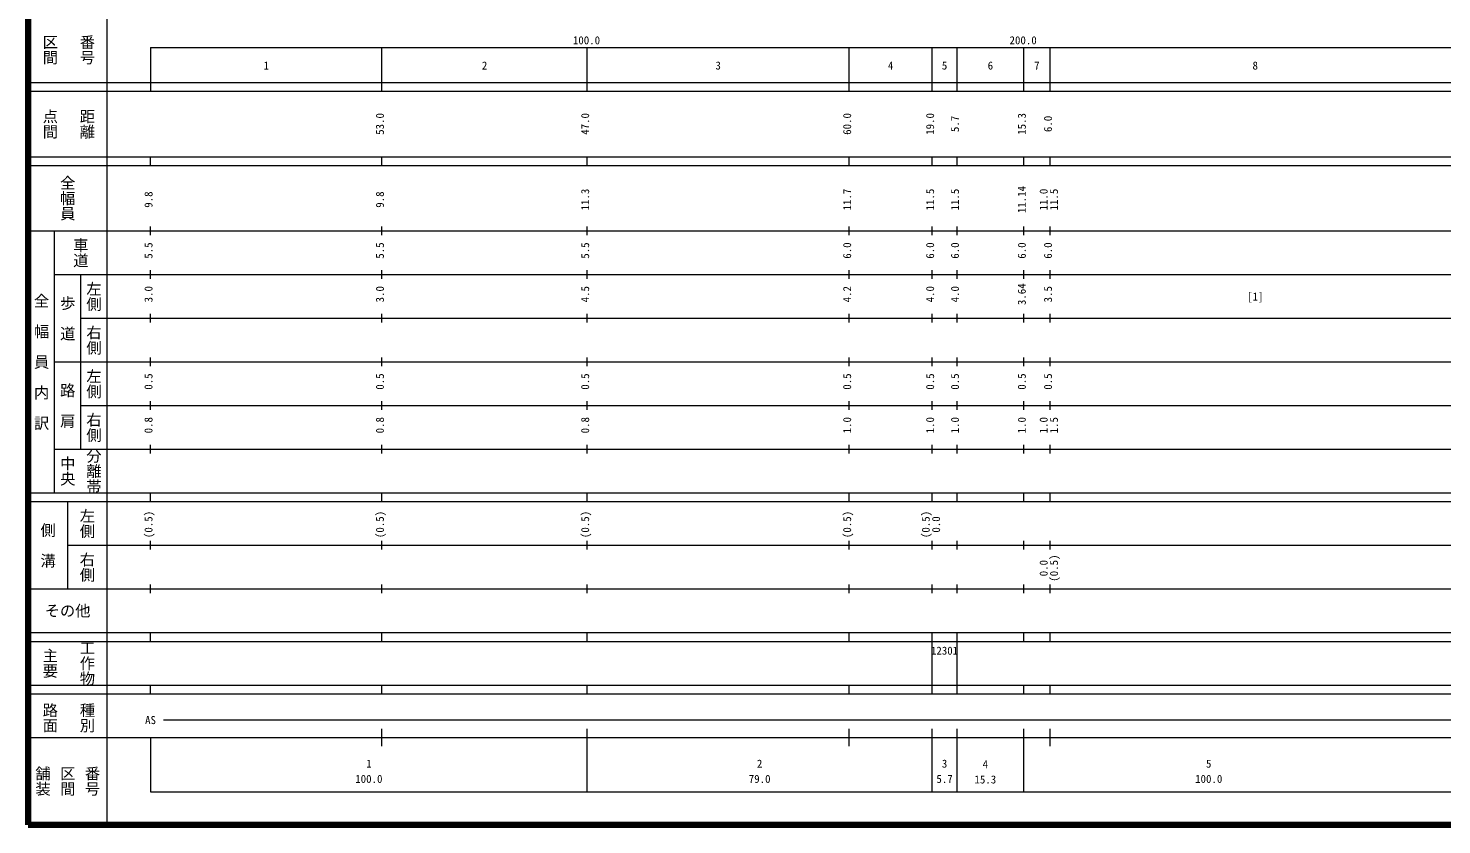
# Model space of a CAD drawing. Units: millimetres, scale not verified. Extents: x 39976 to 679596, y 19988 to 379774.
# Drawn here: x 39976 to 363496, y 19988 to 202289 of the extents above; entities that cross this region are included whole.
import ezdxf
from ezdxf.enums import TextEntityAlignment as Align

# ---------------------------------------------------------------- set-up
doc = ezdxf.new("R2010")
doc.units = ezdxf.units.MM
doc.header["$LTSCALE"] = 999.406
doc.layers.add('M-BGD-HTXT', color=7, linetype='Continuous', lineweight=13)
doc.layers.add('M-TTL', color=2, linetype='Continuous', lineweight=140)
doc.styles.add('@ＭＳ ゴシック', font='')
doc.styles.add('ＭＳ ゴシック', font='')
doc.styles.get('@ＭＳ ゴシック').set_extended_font_data('@MS Gothic')
doc.styles.get('ＭＳ ゴシック').set_extended_font_data('MS Gothic')

msp = doc.modelspace()

# ---------------------------------------------------------------- linework, layer by layer
at = {"layer": 'M-BGD-HTXT'}
for p, q in [((57965.6, 369780.3), (57965.6, 19988.1)), ((67959.6, 197882.4), (578656.3, 197882.4)), ((67959.6, 197882.4), (67959.6, 187888.4)), ((120928.2, 187888.4), (120928.2, 197882.5)), ((167900.3, 187888.4), (167900.3, 197882.5)), ((227864.6, 187888.4), (227864.6, 197882.5)), ((246853.4, 187888.4), (246853.4, 197882.5)), ((252550, 187888.4), (252550, 197882.5)), ((267840.9, 187888.4), (267840.9, 197882.5)), ((273837.3, 187888.4), (273837.3, 197882.5)), ((39976.3, 189887.2), (578656.3, 189887.2)), ((39976.3, 187888.4), (578656.3, 187888.4)), ((39976.3, 172897.3), (578656.3, 172897.3)), ((67959.6, 170898.4), (67959.6, 172897.3)), ((120928.2, 170898.5), (120928.2, 172897.3)), ((167900.3, 170898.5), (167900.3, 172897.3)), ((227864.6, 170898.5), (227864.6, 172897.3)), ((246853.4, 170898.5), (246853.4, 172897.3)), ((252550, 170898.5), (252550, 172897.3)), ((267840.9, 170898.5), (267840.9, 172897.3)), ((273837.3, 170898.5), (273837.3, 172897.3)), ((39976.3, 170898.4), (578656.3, 170898.4)), ((39976.3, 155907.4), (578656.3, 155907.4)), ((45972.7, 95943), (45972.7, 155907.4)), ((67959.6, 154907.9), (67959.6, 156906.8)), ((120928.2, 154908), (120928.2, 156906.8)), ((167900.3, 154908), (167900.3, 156906.8)), ((227864.6, 154908), (227864.6, 156906.8)), ((246853.4, 154908), (246853.4, 156906.8)), ((252550, 154908), (252550, 156906.8)), ((267840.9, 154908), (267840.9, 156906.8)), ((273837.3, 154908), (273837.3, 156906.8)), ((45972.7, 145913.3), (578656.3, 145913.3)), ((51969.1, 145913.3), (51969.1, 105937)), ((67959.6, 144913.9), (67959.6, 146912.7)), ((120928.2, 144913.9), (120928.2, 146912.7)), ((167900.3, 144913.9), (167900.3, 146912.7)), ((227864.6, 144913.9), (227864.6, 146912.7)), ((246853.4, 144913.9), (246853.4, 146912.7)), ((252550, 144913.9), (252550, 146912.7)), ((267840.9, 144913.9), (267840.9, 146912.7)), ((273837.3, 144913.9), (273837.3, 146912.7)), ((51969.1, 135919.2), (578656.3, 135919.2)), ((67959.6, 134919.8), (67959.6, 136918.6)), ((120928.2, 134919.9), (120928.2, 136918.7)), ((167900.3, 134919.9), (167900.3, 136918.7)), ((227864.6, 134919.9), (227864.6, 136918.7)), ((246853.4, 134919.9), (246853.4, 136918.7)), ((252550, 134919.9), (252550, 136918.7)), ((267840.9, 134919.9), (267840.9, 136918.7)), ((273837.3, 134919.9), (273837.3, 136918.7)), ((67959.6, 124925.8), (67959.6, 126924.6)), ((120928.2, 124925.8), (120928.2, 126924.6)), ((167900.3, 124925.8), (167900.3, 126924.6)), ((227864.6, 124925.8), (227864.6, 126924.6)), ((246853.4, 124925.8), (246853.4, 126924.6)), ((252550, 124925.8), (252550, 126924.6)), ((267840.9, 124925.8), (267840.9, 126924.6)), ((273837.3, 124925.8), (273837.3, 126924.6)), ((45972.7, 125925.2), (578656.3, 125925.2)), ((67959.6, 114931.7), (67959.6, 116930.5)), ((120928.2, 114931.7), (120928.2, 116930.5)), ((167900.3, 114931.7), (167900.3, 116930.5)), ((227864.6, 114931.7), (227864.6, 116930.5)), ((246853.4, 114931.7), (246853.4, 116930.5)), ((252550, 114931.7), (252550, 116930.5)), ((267840.9, 114931.7), (267840.9, 116930.5)), ((273837.3, 114931.7), (273837.3, 116930.5)), ((51969.1, 115931.1), (578656.3, 115931.1)), ((67959.6, 104937.6), (67959.6, 106936.4)), ((120928.2, 104937.7), (120928.2, 106936.5)), ((167900.3, 104937.7), (167900.3, 106936.5)), ((227864.6, 104937.7), (227864.6, 106936.5)), ((246853.4, 104937.7), (246853.4, 106936.5)), ((252550, 104937.7), (252550, 106936.5)), ((267840.9, 104937.7), (267840.9, 106936.5)), ((273837.3, 104937.7), (273837.3, 106936.5)), ((45972.7, 105937), (578656.3, 105937)), ((39976.3, 95943), (578656.3, 95943)), ((39976.3, 93944.2), (578656.3, 93944.2)), ((48970.9, 93944.2), (48970.9, 73956)), ((67959.6, 93944.2), (67959.6, 95943)), ((120928.2, 93944.2), (120928.2, 95943)), ((167900.3, 93944.2), (167900.3, 95943)), ((227864.6, 93944.2), (227864.6, 95943)), ((246853.4, 93944.2), (246853.4, 95943)), ((252550, 93944.2), (252550, 95943)), ((267840.9, 93944.2), (267840.9, 95943)), ((273837.3, 93944.2), (273837.3, 95943)), ((67959.6, 82950.7), (67959.6, 84949.5)), ((120928.2, 82950.7), (120928.2, 84949.5)), ((167900.3, 82950.7), (167900.3, 84949.5)), ((227864.6, 82950.7), (227864.6, 84949.5)), ((246853.4, 82950.7), (246853.4, 84949.5)), ((252550, 82950.7), (252550, 84949.5)), ((267840.9, 82950.7), (267840.9, 84949.5)), ((273837.3, 82950.7), (273837.3, 84949.5)), ((48970.9, 83950.1), (578656.3, 83950.1)), ((67959.6, 72956.6), (67959.6, 74955.4)), ((120928.2, 72956.7), (120928.2, 74955.5)), ((167900.3, 72956.7), (167900.3, 74955.5)), ((227864.6, 72956.7), (227864.6, 74955.5)), ((246853.4, 72956.7), (246853.4, 74955.5)), ((252550, 72956.7), (252550, 74955.5)), ((267840.9, 72956.7), (267840.9, 74955.5)), ((273837.3, 72956.7), (273837.3, 74955.5)), ((39976.3, 73956), (578656.3, 73956)), ((39976.3, 63962), (578656.3, 63962)), ((39976.3, 61963.2), (578656.3, 61963.2)), ((67959.6, 61963.2), (67959.6, 63962)), ((120928.2, 61963.2), (120928.2, 63962)), ((167900.3, 61963.2), (167900.3, 63962)), ((227864.6, 61963.2), (227864.6, 63962)), ((246853.4, 61963.2), (246853.4, 63962)), ((246853.4, 51969.1), (246853.4, 61963.2)), ((252550, 61963.2), (252550, 63962)), ((252550, 51969.1), (252550, 61963.2)), ((267840.9, 61963.2), (267840.9, 63962)), ((273837.3, 61963.2), (273837.3, 63962)), ((39976.3, 51969.1), (578656.3, 51969.1)), ((67959.6, 49970.3), (67959.6, 51969.1)), ((120928.2, 49970.3), (120928.2, 51969.1)), ((167900.3, 49970.3), (167900.3, 51969.1)), ((227864.6, 49970.3), (227864.6, 51969.1)), ((246853.4, 49970.3), (246853.4, 51969.1)), ((252550, 49970.3), (252550, 51969.1)), ((267840.9, 49970.3), (267840.9, 51969.1)), ((273837.3, 49970.3), (273837.3, 51969.1)), ((39976.3, 49970.3), (578656.3, 49970.3)), ((70957.8, 43973.9), (533683, 43973.9)), ((39976.3, 39976.2), (578656.3, 39976.2)), ((67959.6, 39976.2), (67959.6, 27483.7)), ((120928.2, 37977.4), (120928.2, 41975.1)), ((167900.3, 27483.7), (167900.3, 41975.1)), ((227864.6, 37977.4), (227864.6, 41975.1)), ((246853.4, 27483.7), (246853.4, 41975.1)), ((252550, 27483.7), (252550, 41975.1)), ((267840.9, 37977.4), (267840.9, 41975.1)), ((267840.9, 27483.7), (267840.9, 41975.1)), ((273837.3, 37977.4), (273837.3, 41975.1)), ((67959.6, 27483.7), (578656.3, 27483.7))]:
    msp.add_line(p, q, dxfattribs=at)
at = {"layer": 'M-TTL'}
for p, q in [((39976.3, 379774.4), (39976.3, 19988.1)), ((39976.3, 19988.1), (679596.3, 19988.1))]:
    msp.add_line(p, q, dxfattribs=at)

# ---------------------------------------------------------------- texts
at = {"layer": 'M-BGD-HTXT', "style": '@ＭＳ ゴシック'}
for s, p in [('番号', (53468.2, 197382.7)), ('区間', (44973.3, 197382.7)), ('点間', (44973.3, 180392.8)), ('距離', (53468.2, 180392.8)), ('全幅員', (48970.9, 163402.9)), ('車道', (51969.1, 150910.3)), ('左側', (54967.3, 140916.3)), ('全\u3000幅\u3000員\u3000内\u3000訳', (42974.5, 125925.2)), ('歩\u3000道', (48970.9, 135919.2)), ('右側', (54967.3, 130922.2)), ('左側', (54967.3, 120928.1)), ('路\u3000肩', (48970.9, 115931.1)), ('右側', (54967.3, 110934.1)), ('中央', (48970.9, 100940)), ('分離帯', (54967.3, 100940)), ('左側', (53468.2, 88947.1)), ('側\u3000溝', (44473.6, 83950.1)), ('右側', (53468.2, 78953.1)), ('工作物', (53468.2, 56966.1)), ('主要', (44973.3, 56966.1)), ('路面', (44973.3, 44473.5)), ('種別', (53468.2, 44473.5)), ('舗装', (43307.6, 29982.2)), ('区間', (48970.9, 29982.2)), ('番号', (54634.2, 29982.2))]:
    msp.add_text(s, height=2564, rotation=270, dxfattribs=at).set_placement(p, align=Align.MIDDLE_CENTER)
at = {"layer": 'M-BGD-HTXT', "style": 'ＭＳ ゴシック'}
for s, p in [('100.0', (167744.7, 198076.9)), ('200.0', (267685.3, 198076.9)), ('1', (94443.9, 192290.8)), ('2', (144414.2, 192290.8)), ('3', (197882.5, 192290.8)), ('4', (237359, 192290.8)), ('5', (249701.7, 192290.8)), ('6', (260195.4, 192290.8)), ('7', (270839.1, 192290.8)), ('8', (320809.4, 192290.8)), ('[1]', (320809.4, 139417.2)), ('AS', (67959.6, 42474.8)), ('1', (117929.9, 32503.7)), ('2', (207376.8, 32503.7)), ('3', (249701.7, 32503.7)), ('4', (259033.6, 32370.5)), ('5', (310165.8, 32503.7)), ('100.0', (117929.9, 29015.8)), ('79.0', (207376.8, 29015.8)), ('5.7', (249701.7, 29015.8)), ('15.3', (259033.6, 28882.6)), ('100.0', (310165.8, 29015.8))]:
    msp.add_text(s, height=1832, dxfattribs=at).set_placement(p, align=Align.BOTTOM_CENTER)
for s, p in [('53.0', (121927.6, 180392.8)), ('47.0', (168899.7, 180392.8)), ('60.0', (228864, 180392.8)), ('19.0', (247852.8, 180392.8)), ('5.7', (253549.4, 180392.8)), ('15.3', (268840.3, 180392.8)), ('6.0', (274836.7, 180392.8)), ('11.3', (168899.7, 163077.1)), ('11.7', (228864, 163077.1)), ('11.5', (247852.8, 163077.1)), ('11.5', (253549.4, 163077.1)), ('11.14', (268840.3, 163077.1)), ('11.0', (273837.3, 163077.1)), ('11.5', (276205.9, 163077.1)), ('9.8', (68959, 163077.1)), ('9.8', (121927.6, 163077.1)), ('5.5', (68959, 151410.1)), ('5.5', (121927.6, 151410.1)), ('5.5', (168899.7, 151410.1)), ('6.0', (228864, 151410.1)), ('6.0', (247852.8, 151410.1)), ('6.0', (253549.4, 151410.1)), ('6.0', (268840.3, 151410.1)), ('6.0', (274836.7, 151410.1)), ('3.0', (68959, 141416)), ('3.0', (121927.6, 141416)), ('4.5', (168899.7, 141416)), ('4.2', (228864, 141416)), ('4.0', (247852.8, 141416)), ('4.0', (253549.4, 141416)), ('3.64', (268840.3, 141416)), ('3.5', (274836.7, 141416)), ('0.5', (68959, 121427.9)), ('0.5', (121927.6, 121427.9)), ('0.5', (168899.7, 121427.9)), ('0.5', (228864, 121427.9)), ('0.5', (247852.8, 121427.9)), ('0.5', (253549.4, 121427.9)), ('0.5', (268840.3, 121427.9)), ('0.5', (274836.7, 121427.9)), ('0.8', (68959, 111433.8)), ('0.8', (121927.6, 111433.8)), ('0.8', (168899.7, 111433.8)), ('1.0', (228864, 111433.8)), ('1.0', (247852.8, 111433.8)), ('1.0', (253549.4, 111433.8)), ('1.0', (268840.3, 111433.8)), ('1.0', (273837.3, 111433.8)), ('1.5', (276205.9, 111433.8)), ('(0.5)', (68959, 88711.3)), ('(0.5)', (121927.6, 88711.3)), ('(0.5)', (168899.7, 88711.3)), ('(0.5)', (228864, 88711.3)), ('(0.5)', (246853.4, 88711.3)), ('0.0', (249222, 88711.3)), ('(0.5)', (276205.9, 78717.2)), ('0.0', (273837.3, 78717.2))]:
    msp.add_text(s, height=1832, rotation=90, dxfattribs=at).set_placement(p, align=Align.BOTTOM_CENTER)
msp.add_text('その他', height=2564, dxfattribs=at).set_placement((48970.9, 68959), align=Align.MIDDLE_CENTER)
msp.add_text('12301', height=1832, dxfattribs=at).set_placement((246578.5, 58370.3), align=Align.BOTTOM_LEFT)

doc.saveas('drawing.dxf')
